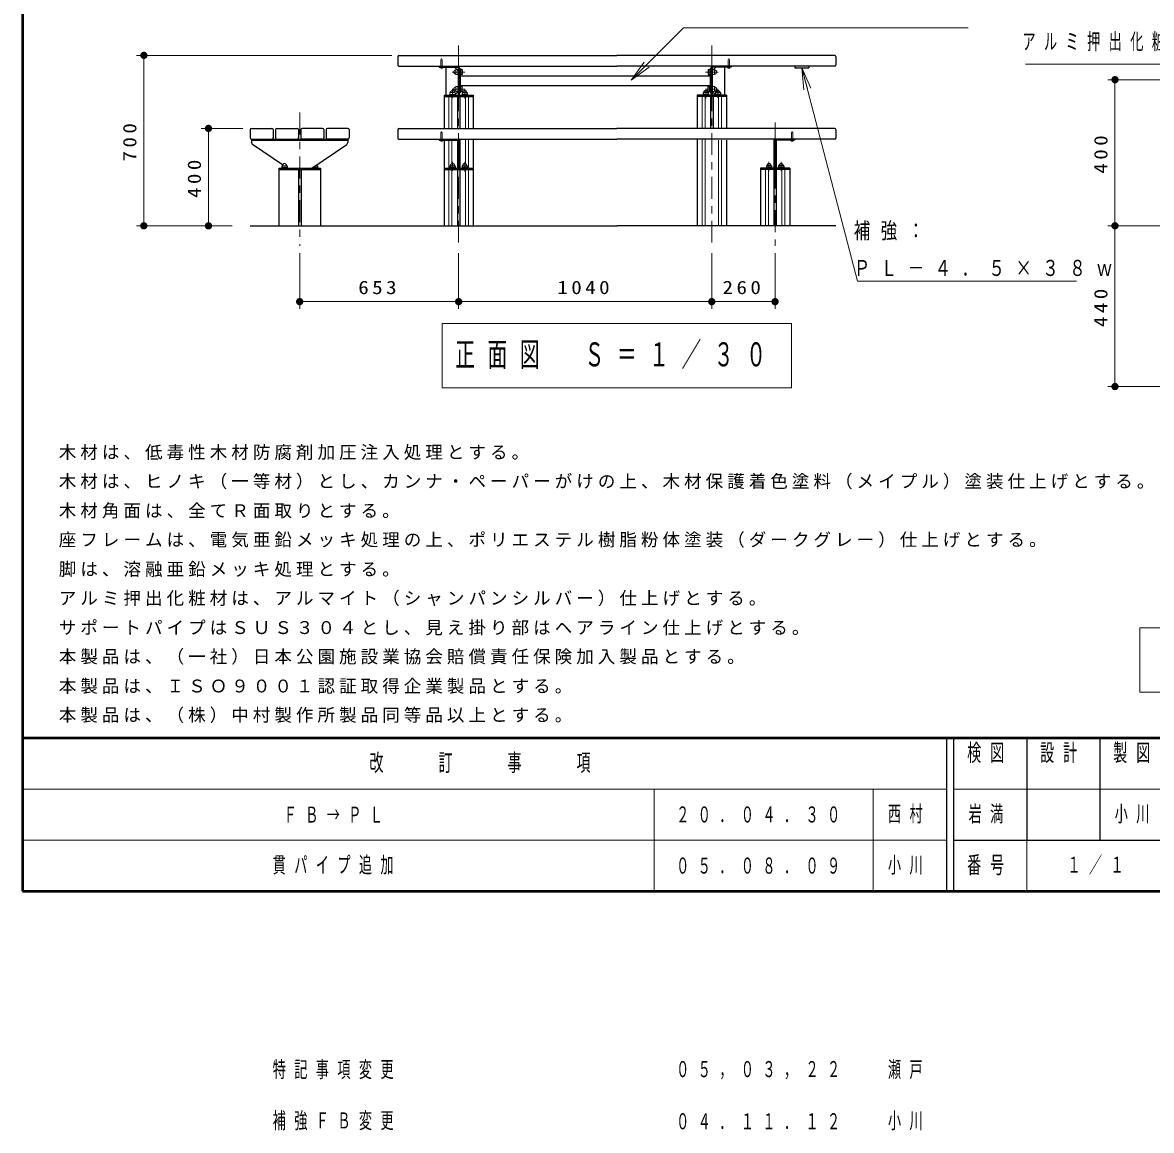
# Model space of a CAD drawing. Units: millimetres on the paper, with parts at other scales. Extents: x -365 to 0, y -33 to 257.
# Drawn here: x -365 to -210.4, y -32.7 to 118.9 of the extents above; entities that cross this region are included whole.
import ezdxf

# ---------------------------------------------------------------- set-up
doc = ezdxf.new("R2010")
doc.units = ezdxf.units.MM
doc.linetypes.add('USER1', pattern=[4.5, 2.5, -2])
doc.linetypes.add('USER2', pattern=[6, 3, -1, 1, -1])
doc.layers.add('LY_1', color=7, linetype='Continuous', lineweight=25)
doc.layers.add('LY_4', color=7, linetype='Continuous', lineweight=13)
doc.styles.add('ＭＳ ゴシック', font='')
doc.styles.get('ＭＳ ゴシック').set_extended_font_data('MS Gothic')

# ---------------------------------------------------------------- blocks, each defined once
blk = doc.blocks.new('filled_dot')
at = {"color": 0, "linetype": 'Continuous', "lineweight": -2, "const_width": 1.25}
blk.add_lwpolyline([(-0.625, 0, 1), (0.625, 0, 1)], format="xyb", close=True, dxfattribs=at)

msp = doc.modelspace()

# ---------------------------------------------------------------- linework, layer by layer
at = {"layer": 'LY_1', "lineweight": 13}
for p, q in [((-314.455, 114.432), (-349.39, 114.432)), ((-348.39, 91.099), (-348.39, 114.432)), ((-281.667, 111.031), (-279.9, 113.506)), ((-281.667, 111.031), (-279.546, 113.152)), ((-279.193, 112.798), (-281.667, 111.031)), ((-258.014, 109.712), (-258.288, 112.741)), ((-258.288, 112.741), (-257.047, 109.964)), ((-258.288, 112.741), (-257.531, 109.838)), ((-193.501, 111.099), (-216.408, 111.099)), ((-215.408, 91.099), (-215.408, 111.099)), ((-306.622, 108.799), (-306.622, 104.433)), ((-306.211, 108.799), (-306.211, 104.433)), ((-304.365, 108.799), (-304.365, 104.433)), ((-303.955, 108.799), (-303.955, 104.433)), ((-271.955, 108.799), (-271.955, 104.433)), ((-271.545, 108.799), (-271.545, 104.433)), ((-269.698, 108.799), (-269.698, 104.433)), ((-269.288, 108.799), (-269.288, 104.433)), ((-334.822, 104.433), (-340.545, 104.433)), ((-339.545, 91.099), (-339.545, 104.433)), ((-306.622, 102.816), (-306.622, 98.999)), ((-306.211, 102.816), (-306.211, 99.601)), ((-304.365, 102.966), (-304.365, 99.601)), ((-303.955, 102.966), (-303.955, 98.999)), ((-271.955, 102.966), (-271.955, 91.099)), ((-271.545, 102.966), (-271.545, 91.099)), ((-269.698, 102.816), (-269.698, 91.099)), ((-269.288, 102.816), (-269.288, 91.099)), ((-306.622, 98.799), (-306.622, 91.099)), ((-306.211, 98.799), (-306.211, 91.099)), ((-304.365, 98.799), (-304.365, 91.099)), ((-303.955, 98.799), (-303.955, 91.099)), ((-263.288, 98.799), (-263.288, 91.099)), ((-262.878, 98.799), (-262.878, 91.099)), ((-261.032, 98.799), (-261.032, 91.099)), ((-260.622, 98.799), (-260.622, 91.099)), ((-336.288, 91.099), (-349.39, 91.099)), ((-336.288, 91.099), (-340.545, 91.099)), ((-195.501, 91.099), (-216.408, 91.099)), ((-215.408, 69.099), (-215.408, 91.099)), ((-327.055, 87.37), (-327.055, 79.719)), ((-305.288, 87.37), (-305.288, 79.719)), ((-305.288, 87.37), (-305.288, 79.719)), ((-270.622, 87.37), (-270.622, 79.719)), ((-261.955, 87.37), (-261.955, 79.719)), ((-305.288, 80.719), (-327.055, 80.719)), ((-270.622, 80.719), (-305.288, 80.719)), ((-261.955, 80.719), (-270.622, 80.719)), ((-307.522, 77.711), (-307.522, 68.911)), ((-259.722, 77.711), (-307.522, 77.711)), ((-259.722, 68.911), (-259.722, 77.711)), ((-307.522, 68.911), (-259.722, 68.911)), ((-195.001, 69.099), (-216.408, 69.099)), ((-212.008, 36.066), (-212.008, 27.266)), ((-150.708, 36.066), (-212.008, 36.066)), ((-212.008, 27.266), (-150.708, 27.266))]:
    msp.add_line(p, q, dxfattribs=at)
at = {"layer": 'LY_1'}
for p, q in [((-313.455, 114.433), (-283.622, 114.433)), ((-253.788, 114.433), (-283.622, 114.433)), ((-313.622, 114.266), (-313.622, 113.133)), ((-313.455, 112.966), (-283.622, 112.966)), ((-307.955, 112.966), (-307.955, 112.816)), ((-253.788, 112.966), (-283.622, 112.966)), ((-267.955, 112.966), (-267.955, 112.816)), ((-259.238, 112.966), (-259.238, 112.741)), ((-257.338, 112.966), (-257.338, 112.741)), ((-253.622, 114.266), (-253.622, 113.133)), ((-307.955, 112.816), (-305.363, 112.816)), ((-307.03, 112.816), (-307.03, 108.999)), ((-305.863, 112.816), (-305.363, 112.316)), ((-305.363, 112.816), (-305.363, 108.999)), ((-305.213, 112.816), (-305.213, 108.999)), ((-305.213, 112.649), (-305.063, 112.649)), ((-305.063, 112.649), (-305.063, 109.316)), ((-305.03, 112.499), (-305.063, 112.499)), ((-305.03, 111.799), (-305.063, 111.799)), ((-305.063, 111.649), (-270.847, 111.649)), ((-305.03, 112.499), (-305.03, 111.799)), ((-304.797, 112.482), (-305.03, 112.482)), ((-304.797, 111.816), (-305.03, 111.816)), ((-304.797, 112.482), (-304.797, 111.816)), ((-271.114, 112.482), (-270.88, 112.482)), ((-271.114, 112.482), (-271.114, 111.816)), ((-271.114, 111.816), (-270.88, 111.816)), ((-270.88, 112.499), (-270.847, 112.499)), ((-270.88, 112.499), (-270.88, 111.799)), ((-270.88, 111.799), (-270.847, 111.799)), ((-270.847, 112.649), (-270.847, 109.316)), ((-270.697, 112.649), (-270.847, 112.649)), ((-270.697, 112.816), (-270.697, 108.999)), ((-270.047, 112.816), (-270.547, 112.316)), ((-267.955, 112.816), (-270.547, 112.816)), ((-270.547, 112.816), (-270.547, 108.999)), ((-268.88, 112.816), (-268.88, 108.999)), ((-259.238, 112.741), (-257.338, 112.741)), ((-305.063, 110.316), (-270.847, 110.316)), ((-305.03, 110.166), (-305.063, 110.166)), ((-305.03, 109.466), (-305.03, 110.166)), ((-304.797, 110.149), (-305.03, 110.149)), ((-304.797, 109.482), (-304.797, 110.149)), ((-271.114, 109.482), (-271.114, 110.149)), ((-271.114, 110.149), (-270.88, 110.149)), ((-270.88, 109.466), (-270.88, 110.166)), ((-270.88, 110.166), (-270.847, 110.166)), ((-307.288, 108.999), (-307.288, 104.433)), ((-307.288, 108.999), (-303.288, 108.999)), ((-307.288, 108.799), (-303.288, 108.799)), ((-305.363, 109.499), (-305.863, 108.999)), ((-305.455, 108.799), (-305.455, 104.433)), ((-305.213, 109.316), (-305.063, 109.316)), ((-305.122, 108.799), (-305.122, 104.433)), ((-305.03, 109.466), (-305.063, 109.466)), ((-304.797, 109.482), (-305.03, 109.482)), ((-304.805, 109.332), (-304.105, 109.332)), ((-304.805, 109.332), (-304.805, 108.999)), ((-304.805, 109.066), (-304.105, 109.066)), ((-304.105, 109.332), (-304.105, 108.999)), ((-303.288, 108.999), (-303.288, 104.433)), ((-272.622, 108.999), (-272.622, 104.433)), ((-268.622, 108.999), (-272.622, 108.999)), ((-268.622, 108.799), (-272.622, 108.799)), ((-271.105, 109.332), (-271.805, 109.332)), ((-271.805, 109.332), (-271.805, 108.999)), ((-271.105, 109.066), (-271.805, 109.066)), ((-271.114, 109.482), (-270.88, 109.482)), ((-271.105, 109.332), (-271.105, 108.999)), ((-270.88, 109.466), (-270.847, 109.466)), ((-270.697, 109.316), (-270.847, 109.316)), ((-270.788, 108.799), (-270.788, 104.433)), ((-270.547, 109.499), (-270.047, 108.999)), ((-270.455, 108.799), (-270.455, 104.433)), ((-270.139, 109.332), (-270.139, 108.999)), ((-269.439, 109.332), (-270.139, 109.332)), ((-269.439, 109.066), (-270.139, 109.066)), ((-269.439, 109.332), (-269.439, 108.999)), ((-268.622, 108.999), (-268.622, 104.433)), ((-333.821, 104.266), (-333.821, 103.132)), ((-333.655, 104.432), (-330.855, 104.432)), ((-330.688, 104.266), (-330.688, 103.132)), ((-330.355, 104.266), (-330.355, 103.132)), ((-330.188, 104.432), (-327.388, 104.432)), ((-327.222, 104.266), (-327.222, 103.132)), ((-326.888, 104.266), (-326.888, 103.132)), ((-323.922, 104.432), (-326.722, 104.432)), ((-323.755, 104.266), (-323.755, 103.132)), ((-323.422, 104.266), (-323.422, 103.132)), ((-320.455, 104.432), (-323.255, 104.432)), ((-320.288, 104.266), (-320.288, 103.132)), ((-313.622, 104.266), (-313.622, 103.133)), ((-313.455, 104.433), (-283.622, 104.433)), ((-253.788, 104.433), (-283.622, 104.433)), ((-253.622, 104.266), (-253.622, 103.133)), ((-333.655, 102.966), (-330.855, 102.966)), ((-333.638, 102.966), (-320.388, 102.966)), ((-333.638, 102.966), (-333.638, 102.482)), ((-333.638, 102.816), (-320.472, 102.816)), ((-333.5, 102.223), (-333.638, 102.482)), ((-329.395, 99.453), (-333.5, 102.223)), ((-330.188, 102.966), (-327.388, 102.966)), ((-323.922, 102.966), (-326.722, 102.966)), ((-325.388, 98.999), (-320.61, 102.223)), ((-320.455, 102.966), (-323.255, 102.966)), ((-320.61, 102.223), (-320.472, 102.482)), ((-320.472, 102.966), (-320.472, 102.482)), ((-313.455, 102.966), (-283.622, 102.966)), ((-307.955, 102.966), (-307.955, 102.816)), ((-307.955, 102.816), (-305.363, 102.816)), ((-307.288, 102.816), (-307.288, 91.099)), ((-305.455, 102.816), (-305.455, 98.999)), ((-305.363, 102.816), (-305.363, 98.999)), ((-305.213, 102.816), (-305.213, 98.999)), ((-305.122, 102.966), (-305.122, 98.999)), ((-303.288, 102.966), (-303.288, 91.099)), ((-253.788, 102.966), (-283.622, 102.966)), ((-272.622, 102.966), (-272.622, 91.099)), ((-268.622, 102.816), (-268.622, 91.099)), ((-262.122, 102.966), (-262.122, 98.999)), ((-262.03, 102.816), (-262.03, 98.999)), ((-259.288, 102.816), (-261.88, 102.816)), ((-261.88, 102.816), (-261.88, 98.999)), ((-261.788, 102.816), (-261.788, 98.999)), ((-259.288, 102.966), (-259.288, 102.816)), ((-329.888, 98.999), (-324.222, 98.999)), ((-329.888, 98.999), (-329.888, 91.099)), ((-329.488, 99.332), (-329.488, 98.999)), ((-329.488, 99.332), (-328.788, 99.332)), ((-329.488, 99.066), (-328.788, 99.066)), ((-328.788, 99.332), (-328.788, 98.999)), ((-325.322, 99.044), (-325.322, 98.999)), ((-324.622, 99.066), (-325.289, 99.066)), ((-324.622, 99.332), (-324.894, 99.332)), ((-324.622, 99.332), (-324.622, 98.999)), ((-324.222, 98.999), (-324.222, 91.099)), ((-307.288, 98.999), (-303.288, 98.999)), ((-306.472, 99.332), (-306.472, 98.999)), ((-306.472, 99.332), (-305.772, 99.332)), ((-306.472, 99.066), (-305.772, 99.066)), ((-305.772, 99.332), (-305.772, 98.999)), ((-304.805, 99.332), (-304.105, 99.332)), ((-304.805, 99.332), (-304.805, 98.999)), ((-304.805, 99.066), (-304.105, 99.066)), ((-304.105, 99.332), (-304.105, 98.999)), ((-263.955, 98.999), (-263.955, 91.099)), ((-259.955, 98.999), (-263.955, 98.999)), ((-262.438, 99.332), (-263.138, 99.332)), ((-263.138, 99.332), (-263.138, 98.999)), ((-262.438, 99.066), (-263.138, 99.066)), ((-262.438, 99.332), (-262.438, 98.999)), ((-261.472, 99.332), (-261.472, 98.999)), ((-260.772, 99.332), (-261.472, 99.332)), ((-260.772, 99.066), (-261.472, 99.066)), ((-260.772, 99.332), (-260.772, 98.999)), ((-259.955, 98.999), (-259.955, 91.099)), ((-329.888, 98.799), (-324.222, 98.799)), ((-327.222, 98.799), (-327.222, 91.099)), ((-326.855, 98.799), (-326.855, 91.099)), ((-307.288, 98.799), (-303.288, 98.799)), ((-305.455, 98.799), (-305.455, 91.099)), ((-305.122, 98.799), (-305.122, 91.099)), ((-259.955, 98.799), (-263.955, 98.799)), ((-262.122, 98.799), (-262.122, 91.099)), ((-261.788, 98.799), (-261.788, 91.099)), ((-333.822, 91.099), (-283.622, 91.099)), ((-253.622, 91.099), (-283.622, 91.099))]:
    msp.add_line(p, q, dxfattribs=at)
at = {"layer": 'LY_1', "linetype": 'USER2', "lineweight": 13}
for p, q in [((-305.288, 115.799), (-305.288, 88.37)), ((-270.622, 115.799), (-270.622, 88.37)), ((-306.154, 112.149), (-304.433, 112.149)), ((-269.756, 112.149), (-271.477, 112.149)), ((-306.154, 109.816), (-304.433, 109.816)), ((-306.122, 109.85), (-306.122, 108.624)), ((-304.455, 109.85), (-304.455, 108.531)), ((-269.756, 109.816), (-271.477, 109.816)), ((-271.455, 109.85), (-271.455, 108.531)), ((-269.789, 109.85), (-269.789, 108.624)), ((-327.055, 106.599), (-327.055, 88.37)), ((-261.955, 105.227), (-261.955, 88.37)), ((-306.122, 99.85), (-306.122, 98.624)), ((-304.455, 99.85), (-304.455, 98.531)), ((-262.788, 99.85), (-262.788, 98.531)), ((-261.122, 99.85), (-261.122, 98.624))]:
    msp.add_line(p, q, dxfattribs=at)
at = {"layer": 'LY_1', "linetype": 'USER1', "lineweight": 13}
for p, q in [((-307.622, 113.982), (-307.705, 113.806)), ((-307.705, 113.806), (-307.705, 112.816)), ((-307.622, 113.982), (-307.538, 113.806)), ((-307.538, 113.806), (-307.538, 112.816)), ((-268.288, 113.982), (-268.372, 113.806)), ((-268.372, 113.806), (-268.372, 112.816)), ((-268.288, 113.982), (-268.205, 113.806)), ((-268.205, 113.806), (-268.205, 112.816)), ((-305.663, 112.482), (-305.397, 112.482)), ((-305.663, 112.482), (-305.663, 111.816)), ((-305.663, 111.816), (-305.397, 111.816)), ((-305.397, 112.499), (-305.363, 112.499)), ((-305.397, 112.499), (-305.397, 111.799)), ((-305.397, 111.799), (-305.363, 111.799)), ((-270.514, 112.499), (-270.547, 112.499)), ((-270.514, 111.799), (-270.547, 111.799)), ((-270.514, 112.499), (-270.514, 111.799)), ((-270.247, 112.482), (-270.514, 112.482)), ((-270.247, 111.816), (-270.514, 111.816)), ((-270.247, 112.482), (-270.247, 111.816)), ((-305.663, 110.149), (-305.397, 110.149)), ((-305.663, 109.482), (-305.663, 110.149)), ((-305.397, 110.166), (-305.363, 110.166)), ((-305.397, 109.466), (-305.397, 110.166)), ((-270.514, 110.166), (-270.547, 110.166)), ((-270.514, 109.466), (-270.514, 110.166)), ((-270.247, 110.149), (-270.514, 110.149)), ((-270.247, 109.482), (-270.247, 110.149)), ((-306.472, 109.332), (-306.472, 108.999)), ((-306.472, 109.332), (-305.772, 109.332)), ((-306.472, 109.066), (-305.772, 109.066)), ((-305.772, 109.332), (-305.772, 108.999)), ((-305.663, 109.482), (-305.397, 109.482)), ((-305.397, 109.466), (-305.363, 109.466)), ((-270.514, 109.466), (-270.547, 109.466)), ((-270.247, 109.482), (-270.514, 109.482)), ((-307.622, 103.982), (-307.705, 103.806)), ((-307.705, 103.806), (-307.705, 102.816)), ((-307.622, 103.982), (-307.538, 103.806)), ((-307.538, 103.806), (-307.538, 102.816)), ((-259.622, 103.982), (-259.705, 103.806)), ((-259.705, 103.806), (-259.705, 102.816)), ((-259.622, 103.982), (-259.538, 103.806)), ((-259.538, 103.806), (-259.538, 102.816))]:
    msp.add_line(p, q, dxfattribs=at)
at = {"layer": 'LY_1', "lineweight": 13}
for points in [[(-281.667, 111.031), (-274.492, 118.207), (-235.492, 118.207)], [(-185.751, 95.465), (-203.515, 113.221), (-227.661, 113.221)], [(-258.288, 112.741), (-250.661, 83.516), (-220.661, 83.516)]]:
    msp.add_lwpolyline(points, dxfattribs=at)
at = {"layer": 'LY_1'}
for centre, radius, start, end in [((-313.455, 114.266), 0.167, 90, 180), ((-253.788, 114.266), 0.167, 360, 90), ((-313.455, 113.133), 0.167, 179.99999, 270), ((-305.363, 112.816), 0.15, 0, 90), ((-270.547, 112.816), 0.15, 90, 180), ((-253.788, 113.133), 0.167, 270, 0.00001), ((-307.622, 112.923), 0.229, 208.07248, 331.92752), ((-268.288, 112.923), 0.229, 208.07248, 331.92752), ((-304.455, 109.332), 0.283, 0, 180), ((-271.455, 109.332), 0.283, 360, 180), ((-269.789, 109.332), 0.283, 360, 180), ((-333.655, 104.266), 0.167, 90, 180), ((-330.855, 104.266), 0.167, 0, 90), ((-330.188, 104.266), 0.167, 90, 180), ((-327.388, 104.266), 0.167, 0, 90), ((-326.722, 104.266), 0.167, 90, 180), ((-323.922, 104.266), 0.167, 360, 90), ((-323.255, 104.266), 0.167, 90, 180), ((-320.455, 104.266), 0.167, 360, 90), ((-313.455, 104.266), 0.167, 90, 180), ((-253.788, 104.266), 0.167, 360, 90), ((-333.655, 103.132), 0.167, 179.99999, 270), ((-330.855, 103.132), 0.167, 270, 0), ((-330.188, 103.132), 0.167, 179.99999, 270), ((-327.388, 103.132), 0.167, 270, 0), ((-326.722, 103.132), 0.167, 180, 270), ((-323.922, 103.132), 0.167, 270, 0.00001), ((-323.255, 103.132), 0.167, 180, 270), ((-320.455, 103.132), 0.167, 270, 0.00001), ((-313.455, 103.133), 0.167, 179.99999, 270), ((-307.622, 102.923), 0.229, 208.07248, 331.92752), ((-305.363, 102.816), 0.15, 0, 90), ((-261.88, 102.816), 0.15, 90, 180), ((-259.622, 102.923), 0.229, 208.07248, 331.92752), ((-253.788, 103.133), 0.167, 270, 0.00001), ((-329.138, 99.332), 0.283, 359.99999, 179.99999), ((-324.972, 99.332), 0.283, 0.00001, 25.20722), ((-306.122, 99.332), 0.283, 0, 180), ((-304.455, 99.332), 0.283, 0, 180), ((-262.788, 99.332), 0.283, 360, 180), ((-261.122, 99.332), 0.283, 360, 180)]:
    msp.add_arc(centre, radius, start, end, dxfattribs=at)
at = {"layer": 'LY_1', "linetype": 'USER1', "lineweight": 13}
for centre, start, end in [((-305.663, 112.149), 89.99999, 270), ((-270.247, 112.149), 270, 90), ((-305.663, 109.816), 89.99999, 270), ((-270.247, 109.816), 270, 90), ((-306.122, 109.332), 0, 180)]:
    msp.add_arc(centre, 0.283, start, end, dxfattribs=at)
at = {"layer": 'LY_4', "lineweight": 50}
for p, q in [((-365, 257), (-365, 0)), ((-365, 21), (0, 21)), ((-365, 0), (0, 0))]:
    msp.add_line(p, q, dxfattribs=at)
at = {"layer": 'LY_4', "color": 211, "lineweight": 25}
for p, q in [((-238.5, 21), (-238.5, 0)), ((-237.5, 21), (-237.5, 0)), ((-227.5, 21), (-227.5, 7)), ((-217.5, 21), (-217.5, 7)), ((-237.5, 7), (0, 7))]:
    msp.add_line(p, q, dxfattribs=at)
at = {"layer": 'LY_4'}
for p, q in [((-365, 14), (-238.5, 14)), ((-278.5, 14), (-278.5, 0)), ((-248.5, 14), (-248.5, 0)), ((-237.5, 14), (-182.5, 14)), ((-365, 7), (-238.5, 7)), ((-227.5, 7), (-227.5, 0))]:
    msp.add_line(p, q, dxfattribs=at)

# ---------------------------------------------------------------- block references
at = {"layer": 'LY_1', "lineweight": 13, "xscale": 0.4, "yscale": 0.4}
for p, rotation in [((-348.39, 114.432), 270), ((-215.408, 111.099), 270), ((-339.545, 104.433), 270), ((-348.39, 91.099), 90), ((-339.545, 91.099), 90), ((-215.408, 91.099), 270), ((-305.288, 80.719), 180), ((-270.622, 80.719), 180), ((-261.955, 80.719), 180), ((-215.408, 69.099), 90)]:
    msp.add_blockref('filled_dot', p, dxfattribs=dict(at, rotation=rotation))
for p in [(-327.055, 80.719), (-305.288, 80.719), (-270.622, 80.719)]:
    msp.add_blockref('filled_dot', p, dxfattribs=at)

# ---------------------------------------------------------------- texts
at = {"layer": 'LY_1', "style": 'ＭＳ ゴシック'}
for s, insert, char_height, attachment_point in [('\\T1.64;\\W0.6;アルミ押出化粧材', (-228.077, 116.221), 2.199, 4), ('\\T1.64;\\W0.75;補強：', (-251.175, 90.316), 2.199, 4), ('\\T1.64;\\W0.75;ＰＬ－４．５×３８ｗ', (-251.175, 85.316), 2.199, 4), ('\\T1.33;\\W1.15;653', (-316.172, 81.719), 1.833, 8), ('\\T1.33;\\W1.15;1040', (-287.955, 81.719), 1.833, 8), ('\\T1.33;\\W1.15;260', (-266.288, 81.719), 1.833, 8), ('\\T1.64;\\W0.6;正面図\u3000Ｓ＝１／３０', (-283.622, 73.311), 3.299, 5), ('\\T1.23;木材は、低毒性木材防腐剤加圧注入処理とする。', (-360.045, 59.025), 1.76, 7), ('\\T1.23;木材は、ヒノキ（一等材）とし、カンナ・ペーパーがけの上、木材保護着色塗料（メイプル）塗装仕上げとする。', (-360.045, 55.025), 1.76, 7), ('\\T1.23;木材角面は、全てＲ面取りとする。', (-360.045, 51.025), 1.76, 7), ('\\T1.23;座フレームは、電気亜鉛メッキ処理の上、ポリエステル樹脂粉体塗装（ダークグレー）仕上げとする。', (-360.045, 47.025), 1.76, 7), ('\\T1.23;脚は、溶融亜鉛メッキ処理とする。', (-360.045, 43.025), 1.76, 7), ('\\T1.23;アルミ押出化粧材は、アルマイト（シャンパンシルバー）仕上げとする。', (-360.045, 39.025), 1.76, 7), ('\\T1.23;サポートパイプはＳＵＳ３０４とし、見え掛り部はヘアライン仕上げとする。', (-360.045, 35.025), 1.76, 7), ('\\T1.23;本製品は、（一社）日本公園施設業協会賠償責任保険加入製品とする。', (-360.045, 31.025), 1.76, 7), ('\\T1.23;本製品は、ＩＳＯ９００１認証取得企業製品とする。', (-360.045, 27.025), 1.76, 7), ('\\T1.23;本製品は、（株）中村製作所製品同等品以上とする。', (-360.045, 23.025), 1.76, 7), ('\\T1.64;\\W0.6;ＦＢ→ＰＬ', (-329.25, 10.5), 2.199, 4), ('\\T1.64;\\W0.6;２０．０４．３０', (-275.5, 10.5), 2.199, 4), ('\\T1.64;\\W0.6;西村', (-246.5, 10.5), 2.199, 4), ('\\T1.64;\\W0.6;岩満', (-232.5, 10.5), 2.199, 5), ('\\T1.64;\\W0.6;小川', (-212.5, 10.5), 2.199, 5), ('\\T1.64;\\W0.6;貫パイプ追加', (-330.75, 3.5), 2.199, 4), ('\\T1.64;\\W0.6;０５．０８．０９', (-275.5, 3.5), 2.199, 4), ('\\T1.64;\\W0.6;小川', (-246.5, 3.5), 2.199, 4), ('\\T1.64;\\W0.6;１／１', (-217.5, 3.5), 2.199, 5), ('\\T1.64;\\W0.6;特記事項変更', (-330.75, -24.5), 2.199, 4), ('\\T1.64;\\W0.6;瀬戸', (-246.5, -24.5), 2.199, 4), ('\\T1.64;\\W0.6;０５，０３，２２', (-275.5, -24.5), 2.199, 4), ('\\T1.64;\\W0.6;補強ＦＢ変更', (-330.75, -31.5), 2.199, 4), ('\\T1.64;\\W0.6;０４．１１．１２', (-275.5, -31.5), 2.199, 4), ('\\T1.64;\\W0.6;小川', (-246.5, -31.5), 2.199, 4)]:
    msp.add_mtext(s, dxfattribs=dict(at, insert=insert, char_height=char_height, attachment_point=attachment_point))
at = {"layer": 'LY_1', "char_height": 1.833, "attachment_point": 8, "rotation": 90, "style": 'ＭＳ ゴシック'}
for s, insert in [('\\T1.33;\\W1.15;700', (-349.39, 102.766)), ('\\T1.33;\\W1.15;400', (-216.408, 101.099)), ('\\T1.33;\\W1.15;400', (-340.545, 97.766)), ('\\T1.33;\\W1.15;440', (-216.408, 80.099))]:
    msp.add_mtext(s, dxfattribs=dict(at, insert=insert))
at = {"layer": 'LY_4', "color": 4, "char_height": 2.346, "style": 'ＭＳ ゴシック'}
for s, insert, attachment_point in [('\\T1.64;\\W0.6;検図', (-232.5, 20.167), 2), ('\\T1.64;\\W0.6;設計', (-222.5, 20.167), 2), ('\\T1.64;\\W0.6;製図', (-212.5, 20.167), 2), ('\\T1.64;\\W0.6;改\u3000\u3000訂\u3000\u3000事\u3000\u3000項', (-301.75, 17.5), 5), ('\\T1.64;\\W0.6;番号', (-232.5, 3.5), 5)]:
    msp.add_mtext(s, dxfattribs=dict(at, insert=insert, attachment_point=attachment_point))

doc.saveas('drawing.dxf')
